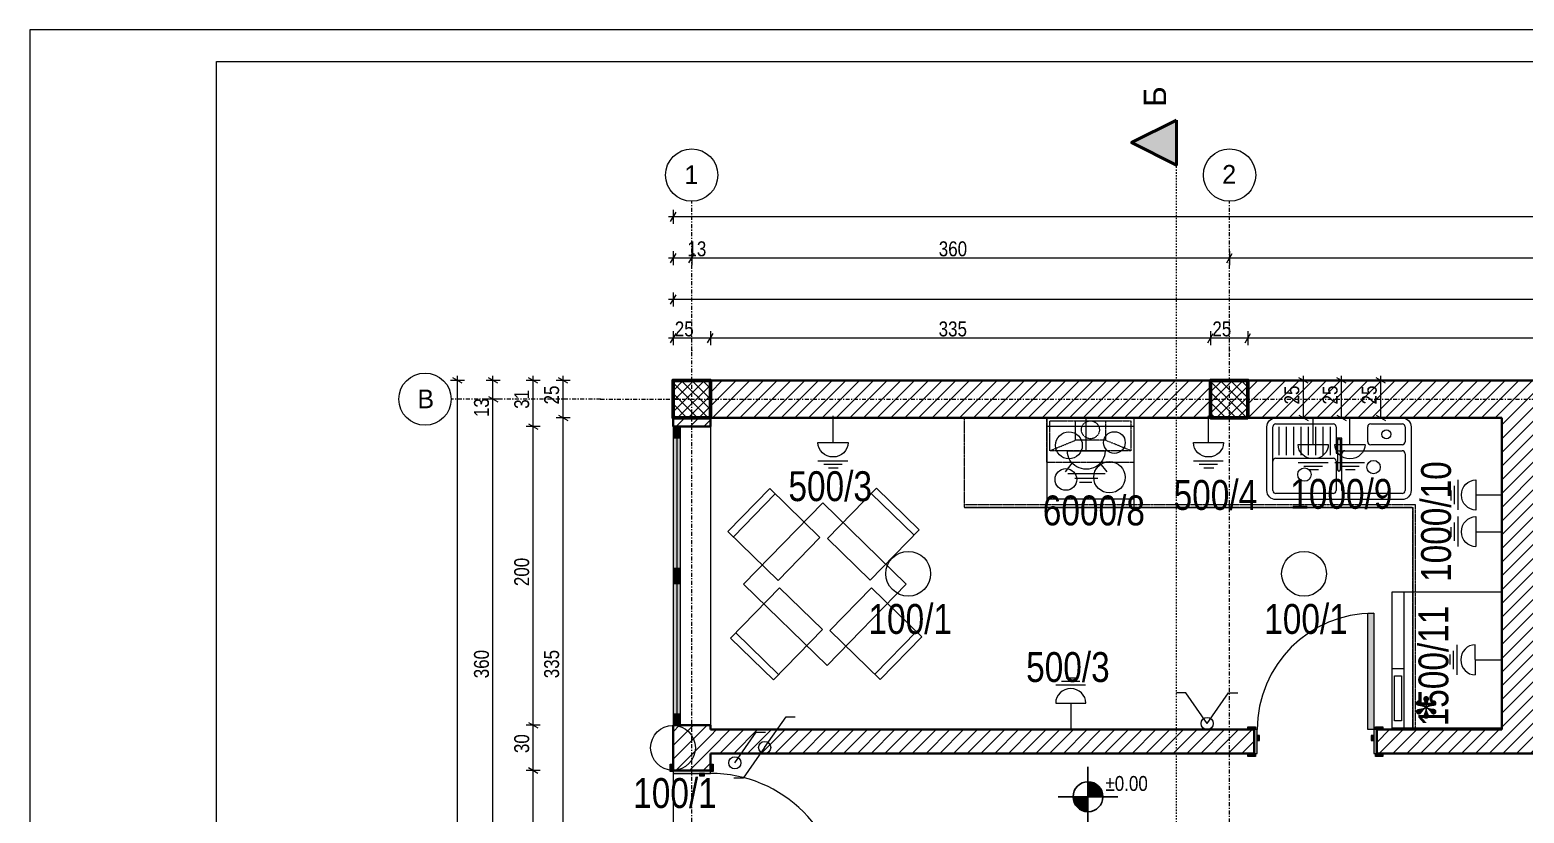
# Model space of a CAD drawing. Header units: millimetres. Extents: x -22688 to 165477, y -34508 to 218425.
# Drawn here: x 5658 to 15659, y 97802 to 103046 of the extents above; entities that cross this region are included whole.
import ezdxf

# ---------------------------------------------------------------- set-up
doc = ezdxf.new("R2010")
doc.units = ezdxf.units.MM
doc.header["$MEASUREMENT"] = 0
for name, pattern in [('- Двойно прекъснати линии', [1093.611073, 529.166651, -211.666656, 141.111112, -211.666656]), ('- Прекъснати линия', [211.666667, 105.833333, -105.833333]), ('Dashed', [423.333333, 211.666667, -211.666667]), ('Скрита линия (1)', [317.5, 211.666667, -105.833333])]:
    doc.linetypes.add(name, pattern=pattern)
for name, color, linetype in [('1 _ Плочи - Основни.Structural - Bearing', 7, 'Continuous'), ('4 _ - Фрагмент - Чертежи.2D Elements', 7, 'Continuous'), ('6 _ - Конструктивни оси.Dimensioning', 7, 'Continuous'), ('6 _ - Размери - Нива.Dimensioning', 7, 'Continuous'), ('7 _ - Основни елементи.2D Elements', 7, 'Continuous'), ('ELEKTRIKA', 24, 'Continuous'), ('Marker - Section', 7, 'Continuous'), ('Structural - Bearing', 7, 'Continuous')]:
    doc.layers.add(name, color=color, linetype=linetype)
doc.layers.add('3 _ - Обзавеждане - Вътрешно.Furniture', color=7, linetype='Continuous', true_color=0x6b6157)
doc.layers.add('6 _ - Размери - Основни.Dimensioning', color=7, linetype='Continuous', true_color=0x7a7a7a)
doc.layers.add('GROMOBRAN', color=5, linetype='Continuous', lineweight=35)
doc.layers.add('hatch', color=7, linetype='Continuous', lineweight=9, true_color=0x7a7a7a)
doc.layers.add('New_MEP - Electrical_Pen_No__4', color=7, linetype='Continuous', lineweight=20, true_color=0x029e21)
doc.styles.add('GENERATED_STYLE_3', font='GOTHICB.TTF')
doc.styles.add('GENERATED_STYLE_6', font='Cambria Math.ttf')
doc.styles.add('GENERATED_STYLE_7', font='GOTHICBI.TTF')
doc.styles.add('KIRILICA', font='MCSWIS.TTF', dxfattribs={"width": 0.8, "height": 20})
pattern_1 = [(45, (-46897.83, 95813.185), (-45.961934, 45.961934), [])]
pattern_2 = [(45, (-46897.833, 95813.185), (-35.355335, 35.355335), []), (135, (-46897.833, 95813.185), (35.355335, 35.355335), [])]

# ---------------------------------------------------------------- blocks, each defined once
blk = doc.blocks.new('fridge')
at = {"layer": 'ELEKTRIKA'}
for p, q in [((182600, 78234), (182600, 78433)), ((182553, 78304), (182553, 78370)), ((182576, 78273), (182576, 78396)), ((182721, 78335), (182899, 78335))]:
    blk.add_line(p, q, dxfattribs=at)
at = {"layer": 'ELEKTRIKA', "color": 1}
blk.add_line((182722, 78234), (182721, 78435), dxfattribs=at)
blk.add_ellipse((182721, 78335), major_axis=(0, -101), ratio=0.960784, start_param=3.141593, end_param=6.283185, dxfattribs=at)
at = {"layer": 'New_MEP - Electrical_Pen_No__4', "linetype": 'Continuous', "lineweight": 20}
blk.add_line((182599, 78235), (182599, 78435), dxfattribs=at)
blk = doc.blocks.new('oven')
at = {"layer": 'ELEKTRIKA'}
for p, q in [((180624, 75824), (180470, 75824)), ((180585, 75852), (180502, 75852)), ((180407, 75781), (180453, 75722)), ((180673, 75794), (180423, 75794)), ((180687, 75781), (180641, 75722)), ((180547, 75642), (180547, 75419))]:
    blk.add_line(p, q, dxfattribs=at)
at = {"layer": 'ELEKTRIKA', "color": 1}
blk.add_line((180673, 75642), (180421, 75642), dxfattribs=at)
blk.add_ellipse((180547, 75642), major_axis=(126, 0), ratio=0.960784, start_param=0, end_param=3.141593, dxfattribs=at)
blk = doc.blocks.new('A$Ce17946d6')
at = {"layer": 'ELEKTRIKA'}
for p, q in [((241, 612), (241, 489)), ((265, 651), (265, 451)), ((219, 580), (219, 514)), ((387, 550), (565, 550)), ((265, 405), (265, 206)), ((219, 335), (219, 269)), ((241, 366), (241, 243)), ((387, 304), (565, 304))]:
    blk.add_line(p, q, dxfattribs=at)
at = {"layer": 'ELEKTRIKA', "color": 1}
for p, q in [((387, 651), (387, 449)), ((387, 405), (387, 204))]:
    blk.add_line(p, q, dxfattribs=at)
at = {"layer": 'ELEKTRIKA', "color": 1, "extrusion": (0, 0, -1)}
for centre in [(387, 550), (387, 304)]:
    blk.add_ellipse(centre, major_axis=(0, 101), ratio=0.960784, start_param=3.141593, end_param=6.283185, dxfattribs=at)
blk = doc.blocks.new('ednofazna 500ka')
at = {"layer": 'ELEKTRIKA', "color": 1}
for p, q in [((90560, 116914), (90560, 116715)), ((90682, 116914), (90682, 116713)), ((90513, 116844), (90513, 116778)), ((90536, 116875), (90536, 116752)), ((90682, 116813), (90860, 116813))]:
    blk.add_line(p, q, dxfattribs=at)
at = {"layer": 'ELEKTRIKA', "color": 1, "extrusion": (0, 0, -1)}
blk.add_ellipse((90682, 116813), major_axis=(0, 101), ratio=0.960784, start_param=3.141593, end_param=6.283185, dxfattribs=at)
blk = doc.blocks.new('prekidac dvoen')
at = {"layer": 'ELEKTRIKA', "color": 14, "linetype": 'Continuous', "ltscale": 0.25}
for points in [[(93214, 135438), (93071, 135643), (93008, 135643)], [(93214, 135438), (93357, 135643), (93420, 135643)]]:
    blk.add_lwpolyline(points, dxfattribs=at)
blk.add_circle((93214, 135438), 40.6, dxfattribs=at)
blk = doc.blocks.new('skali')
at = {"layer": 'ELEKTRIKA', "color": 30, "linetype": 'Continuous', "ltscale": 0.25}
for points in [[(90754, 114237), (90897, 114442), (90959, 114442)], [(90754, 114237), (90610, 114032), (90548, 114032)]]:
    blk.add_lwpolyline(points, dxfattribs=at)
blk.add_circle((90754, 114237), 40.6, dxfattribs=at)
blk = doc.blocks.new('prekidac')
at = {"layer": 'ELEKTRIKA', "color": 30, "linetype": 'Continuous', "ltscale": 0.25}
blk.add_lwpolyline([(92607, 132570), (92750, 132775), (92813, 132775)], dxfattribs=at)
blk.add_circle((92607, 132570), 40.6, dxfattribs=at)

msp = doc.modelspace()

# ---------------------------------------------------------------- hatches: boundary and pattern name
at = {"layer": '6 _ - Размери - Нива.Dimensioning', "linetype": 'Continuous', "lineweight": 50}
for points in [[(12739.9, 97912.1), (12839.9, 97912.1), (12832.3, 97950.4), (12810.6, 97982.8), (12778.2, 98004.5), (12739.9, 98012.1)], [(12739.9, 97912.1), (12639.9, 97912.1), (12647.5, 97873.9), (12669.2, 97841.4), (12701.7, 97819.7), (12739.9, 97812.1)]]:
    msp.add_hatch(color=256, dxfattribs=at).paths.add_polyline_path(points)
at = {"layer": 'hatch', "linetype": 'Continuous', "lineweight": 9}
h = msp.add_hatch(dxfattribs=at)
h.set_pattern_fill('1_БЕТОН_СГЛОБЯЕМИ_ЕЛЕМЕН_E7', color=256, scale=0.5, style=0, pattern_type=2)
h.set_pattern_definition(pattern_2)
h.paths.add_polyline_path([(10212.5, 100448.8), (10212.5, 100698.8), (9962.5, 100698.8), (9962.5, 100448.8)])
h = msp.add_hatch(dxfattribs=at)
h.set_pattern_fill('COMMON_BRICK_0001', color=256, scale=0.5, style=0, pattern_type=2)
h.set_pattern_definition(pattern_1)
h.paths.add_polyline_path([(10212.5, 100698.8), (10212.5, 100448.8), (13560.2, 100448.8), (13560.2, 100698.8)])
h = msp.add_hatch(dxfattribs=at)
h.set_pattern_fill('1_БЕТОН_СГЛОБЯЕМИ_ЕЛЕМЕН_E7', color=256, scale=0.5, style=0, pattern_type=2)
h.set_pattern_definition(pattern_2)
h.paths.add_polyline_path([(13810.2, 100448.8), (13810.2, 100698.8), (13560.2, 100698.8), (13560.2, 100448.8)])
h = msp.add_hatch(dxfattribs=at)
h.set_pattern_fill('COMMON_BRICK_0001', color=256, scale=0.5, style=0, pattern_type=2)
h.set_pattern_definition(pattern_1)
h.paths.add_polyline_path([(13810.2, 100698.8), (13810.2, 100448.8), (15510.2, 100448.8), (15510.2, 100698.8)])
h = msp.add_hatch(dxfattribs=at)
h.set_pattern_fill('COMMON_BRICK_0001', color=256, scale=0.5, style=0, pattern_type=2)
h.set_pattern_definition(pattern_1)
h.paths.add_polyline_path([(15760.2, 98361.3), (15760.2, 100698.8), (15510.2, 100698.8), (15510.2, 98361.3)])
h = msp.add_hatch(dxfattribs=at)
h.set_pattern_fill('COMMON_BRICK_0001', color=256, scale=0.5, style=0, pattern_type=2)
h.set_pattern_definition(pattern_1)
h.paths.add_polyline_path([(10212.5, 100448.8), (9962.5, 100448.8), (9962.5, 100390.7), (10212.5, 100390.7)])
at = {"layer": 'hatch', "linetype": 'Continuous', "lineweight": 9, "true_color": 0xdedede}
for points in [[(9962.5, 100390.7), (9962.5, 100315.7), (10012.5, 100315.7), (10012.5, 100390.7)], [(9962.5, 100315.7), (9962.5, 99440.7), (10012.5, 99440.7), (10012.5, 100315.7)], [(10012.5, 99390.7), (10012.5, 99440.7), (9962.5, 99440.7), (9962.5, 99390.7)], [(9962.5, 99390.7), (9962.5, 99340.7), (10012.5, 99340.7), (10012.5, 99390.7)], [(9962.5, 99340.7), (9962.5, 98465.7), (10012.5, 98465.7), (10012.5, 99340.7)], [(14652.2, 99141.3), (14612.2, 99141.3), (14612.2, 98361.3), (14652.2, 98361.3)], [(10012.5, 98390.7), (10012.5, 98465.7), (9962.5, 98465.7), (9962.5, 98390.7)], [(13860.2, 98361.3), (13860.2, 98380.3), (13810.2, 98380.3), (13810.2, 98361.3)], [(13872.2, 98201.3), (13872.2, 98361.3), (13852.2, 98361.3), (13852.2, 98201.3)], [(13872.2, 98289.3), (13888.2, 98289.3), (13888.2, 98321.3), (13872.2, 98321.3)], [(14652.2, 98321.3), (14636.2, 98321.3), (14636.2, 98289.3), (14652.2, 98289.3)], [(14672.2, 98201.3), (14672.2, 98361.3), (14652.2, 98361.3), (14652.2, 98201.3)], [(14664.2, 98380.3), (14664.2, 98361.3), (14714.2, 98361.3), (14714.2, 98380.3)], [(9943.5, 98080.8), (9962.5, 98080.8), (9962.5, 98130.8), (9943.5, 98130.8)], [(10212.5, 98080.8), (10231.5, 98080.8), (10231.5, 98130.8), (10212.5, 98130.8)], [(13860.2, 98182.3), (13860.2, 98201.3), (13810.2, 98201.3), (13810.2, 98182.3)], [(14664.2, 98201.3), (14664.2, 98182.3), (14714.2, 98182.3), (14714.2, 98201.3)], [(9962.5, 98068.8), (10212.5, 98068.8), (10212.5, 98088.8), (9962.5, 98088.8)], [(10140.5, 98068.8), (10140.5, 98052.8), (10172.5, 98052.8), (10172.5, 98068.8)]]:
    msp.add_hatch(color=254, dxfattribs=at).paths.add_polyline_path(points)
at = {"layer": 'hatch', "linetype": 'Continuous', "lineweight": 9}
h = msp.add_hatch(dxfattribs=at)
h.set_pattern_fill('COMMON_BRICK_0001', color=256, scale=0.5, style=0, pattern_type=2)
h.set_pattern_definition(pattern_1)
h.paths.add_polyline_path([(10212.5, 98390.7), (9962.5, 98390.7), (9962.5, 98088.8), (10212.5, 98088.8)])
h = msp.add_hatch(dxfattribs=at)
h.set_pattern_fill('COMMON_BRICK_0001', color=256, scale=0.5, style=0, pattern_type=2)
h.set_pattern_definition(pattern_1)
h.paths.add_polyline_path([(10212.5, 98201.3), (13852.2, 98201.3), (13852.2, 98361.3), (10212.5, 98361.3)])
h = msp.add_hatch(dxfattribs=at)
h.set_pattern_fill('COMMON_BRICK_0001', color=256, scale=0.5, style=0, pattern_type=2)
h.set_pattern_definition(pattern_1)
h.paths.add_polyline_path([(14672.2, 98361.3), (14672.2, 98201.3), (15880.2, 98201.3), (15880.2, 98361.3)])
at = {"layer": 'Marker - Section', "linetype": 'Continuous', "lineweight": 50}
msp.add_hatch(color=256, dxfattribs=at).paths.add_polyline_path([(13331.3, 102440.9), (13031.3, 102290.9), (13331.3, 102140.9)])

# ---------------------------------------------------------------- linework, layer by layer
at = {"layer": '1 _ Плочи - Основни.Structural - Bearing', "linetype": 'Continuous', "lineweight": 20, "ltscale": 0.01, "flags": 128}
msp.add_lwpolyline([(21962.5, 93798.8), (23762.5, 93798.8), (23762.5, 100698.8), (21962.5, 100698.8), (9962.5, 100698.8), (9962.5, 93798.8)], close=True, dxfattribs=at)
at = {"layer": '3 _ - Обзавеждане - Вътрешно.Furniture', "linetype": 'Скрита линия (1)', "lineweight": 20, "ltscale": 0.01}
for p, q in [((11910.4, 100448.8), (11910.4, 99850.8)), ((15510.2, 100448.8), (11910.4, 100448.8)), ((15510.2, 98371.3), (15510.2, 100448.8)), ((11910.4, 99868.8), (14930.2, 99868.8)), ((11910.4, 99850.8), (14912.2, 99850.8)), ((14912.2, 99850.8), (14912.2, 98371.3)), ((14930.2, 99868.8), (14930.2, 98371.3)), ((14912.2, 98371.3), (15510.2, 98371.3))]:
    msp.add_line(p, q, dxfattribs=at)
at = {"layer": '3 _ - Обзавеждане - Вътрешно.Furniture', "linetype": 'Continuous', "lineweight": 20, "ltscale": 0.01}
for p, q in [((15510.2, 100448.8), (11913.2, 100448.8)), ((13997.4, 100408.8), (14188.6, 100408.8)), ((14188.6, 100408.8), (14379.8, 100408.8)), ((14632.2, 100408.8), (14737.2, 100408.8)), ((14737.2, 100408.8), (14842.2, 100408.8)), ((15510.2, 98373), (15510.2, 100448.8)), ((13977.4, 99961.8), (13977.4, 100388.8)), ((14017.4, 100388.8), (14017.4, 100198.8)), ((14066.3, 100388.8), (14066.3, 100198.8)), ((14115.2, 100388.8), (14115.2, 100198.8)), ((14164.2, 100388.8), (14164.2, 100198.8)), ((14213.1, 100388.8), (14213.1, 100198.8)), ((14262, 100388.8), (14262, 100198.8)), ((14310.9, 100388.8), (14310.9, 100198.8)), ((14359.8, 100388.8), (14359.8, 100198.8)), ((14399.8, 100388.8), (14399.8, 100248.8)), ((14612.2, 100288.8), (14612.2, 100388.8)), ((14862.2, 100388.8), (14862.2, 100288.8)), ((14419.8, 100228.8), (14499.8, 100228.8)), ((14439.8, 99961.8), (14439.8, 100208.8)), ((14459.8, 100228.8), (14651, 100228.8)), ((14842.2, 100268.8), (14632.2, 100268.8)), ((14651, 100228.8), (14842.2, 100228.8)), ((14862.2, 100208.8), (14862.2, 99961.8)), ((13977.4, 99961.8), (13977.4, 100158.8)), ((13997.4, 100178.8), (14188.6, 100178.8)), ((14188.6, 100178.8), (14379.8, 100178.8)), ((14399.8, 100158.8), (14399.8, 99961.8)), ((10366.3, 99653.2), (10645.2, 99939.8)), ((11289.1, 99941.2), (11575.8, 99662.2)), ((14379.8, 99941.8), (13997.4, 99941.8)), ((14842.2, 99941.8), (14459.8, 99941.8)), ((11913.2, 99848.8), (14914.5, 99848.8)), ((14914.5, 99848.8), (14914.5, 98373)), ((14855.2, 98371.3), (14855.2, 99284.3)), ((10382.3, 99009.5), (10669, 98730.5)), ((11591.8, 99018.5), (11312.9, 98731.9)), ((14775.2, 98771.3), (14855.2, 98771.3)), ((14791.2, 98421.3), (14791.2, 98721.3)), ((14791.2, 98721.3), (14839.2, 98721.3)), ((14839.2, 98721.3), (14839.2, 98421.3)), ((14839.2, 98421.3), (14791.2, 98421.3))]:
    msp.add_line(p, q, dxfattribs=at)
at = {"layer": '3 _ - Обзавеждане - Вътрешно.Furniture', "linetype": 'Dashed', "lineweight": 20, "ltscale": 0.01}
for p, q in [((12485.2, 100228.8), (12485.2, 100428.8)), ((12485.2, 100428.8), (13027, 100428.8)), ((12656.1, 100428.8), (12856.1, 100428.8)), ((12656.1, 100298.8), (12656.1, 100428.8)), ((12856.1, 100428.8), (12856.1, 100298.8)), ((13027, 100428.8), (13027, 100228.8)), ((12485.2, 100228.8), (12656.1, 100298.8)), ((13027, 100228.8), (12485.2, 100228.8)), ((12856.1, 100298.8), (12656.1, 100298.8)), ((13027, 100228.8), (12856.1, 100298.8))]:
    msp.add_line(p, q, dxfattribs=at)
at = {"layer": '3 _ - Обзавеждане - Вътрешно.Furniture', "linetype": 'Dashed', "lineweight": 20, "ltscale": 0.01, "flags": 128}
msp.add_lwpolyline([(13047, 100448.8), (13047, 100148.8), (12465.2, 100148.8), (12465.2, 100448.8)], close=True, dxfattribs=at)
at = {"layer": '3 _ - Обзавеждане - Вътрешно.Furniture', "linetype": 'Continuous', "lineweight": 20, "ltscale": 0.01, "flags": 128}
for points in [[(13047, 99848.8), (12467, 99848.8), (12467, 100448.8), (13047, 100448.8)], [(13047, 99848.8), (12467, 99848.8), (12467, 100448.8), (13047, 100448.8)], [(13047, 99903.8), (12467, 99903.8), (12467, 100393.8), (13047, 100393.8)], [(14400.1, 100211.8), (14410.8, 100211.8), (14410.8, 100246.8), (14400.1, 100246.8)], [(14439.5, 100211.8), (14439.5, 100246.8), (14428.8, 100246.8), (14428.8, 100211.8)], [(10667.2, 99360.3), (10946.2, 99646.9), (10609.4, 99974.7), (10330.4, 99688.1)], [(10996.2, 99640.2), (11282.8, 99361.2), (11610.6, 99698), (11324, 99977)], [(10434.2, 99335.9), (10993.8, 98791.2), (11523.9, 99335.9), (10964.3, 99880.6)], [(10675.3, 99310.5), (10961.9, 99031.5), (10634.1, 98694.7), (10347.5, 98973.7)], [(11290.9, 99311.5), (11011.9, 99024.8), (11348.7, 98697), (11627.7, 98983.6)], [(14775.2, 98371.3), (14775.2, 99284.3), (15510.2, 99284.3), (15510.2, 98371.3)]]:
    msp.add_lwpolyline(points, close=True, dxfattribs=at)
for points in [[(14419.8, 100448.8), (14842.2, 100448.8, -0.4142136), (14902.2, 100388.8), (14902.2, 99961.8, -0.4142136), (14842.2, 99901.8), (13997.4, 99901.8, -0.4142136), (13937.4, 99961.8), (13937.4, 100388.8, -0.4142136), (13997.4, 100448.8)], [(14399.9, 100247.8), (14410.8, 100247.8), (14410.8, 100298.8, -1), (14428.8, 100298.8), (14428.8, 100247.8), (14439.8, 100247.8), (14439.8, 100312.8), (14399.9, 100312.8)], [(14410.8, 100100.9, 1), (14428.8, 100100.9), (14428.8, 100298.8, 1), (14410.8, 100298.8)]]:
    msp.add_lwpolyline(points, format="xyb", close=True, dxfattribs=at)
at = {"layer": '3 _ - Обзавеждане - Вътрешно.Furniture', "linetype": 'Dashed', "lineweight": 20, "ltscale": 0.01}
msp.add_circle((12756.1, 100368.8), 60, dxfattribs=at)
at = {"layer": '3 _ - Обзавеждане - Вътрешно.Furniture', "linetype": 'Continuous', "lineweight": 20, "ltscale": 0.01}
for centre, radius in [((12612, 100264.4), 90), ((12916.5, 100283.5), 72.5), ((14737.2, 100338.8), 30), ((12591.7, 100036.1), 72.5), ((12883.5, 100050.8), 105), ((14188.6, 100068.8), 45), ((14651, 100118.8), 45)]:
    msp.add_circle(centre, radius, dxfattribs=at)
for centre, start, end in [((13997.4, 100388.8), 90, 180), ((14379.8, 100388.8), 0, 90), ((14632.2, 100388.8), 90, 180), ((14842.2, 100388.8), 0, 90), ((14419.8, 100248.8), 180, 270), ((14459.8, 100208.8), 90, 180), ((14632.2, 100288.8), 180, 270), ((14842.2, 100288.8), 270, 0), ((14842.2, 100208.8), 0, 90), ((13997.4, 100158.8), 90, 180), ((14379.8, 100158.8), 0, 90), ((13997.4, 99961.8), 180, 270), ((14379.8, 99961.8), 270, 0), ((14459.8, 99961.8), 180, 270), ((14842.2, 99961.8), 270, 0)]:
    msp.add_arc(centre, 20, start, end, dxfattribs=at)
at = {"layer": '4 _ - Фрагмент - Чертежи.2D Elements', "linetype": 'Continuous', "lineweight": 25, "ltscale": 0.01}
for points in [[(26658.2, 103046), (5658.2, 103046)], [(5658.2, 103046), (5658.2, 88196)]]:
    msp.add_lwpolyline(points, dxfattribs=at)
at = {"layer": '6 _ - Конструктивни оси.Dimensioning', "linetype": '- Двойно прекъснати линии', "lineweight": 13, "ltscale": 0.05}
for p, q in [((10087.5, 100899), (10087.5, 101899)), ((13687.1, 100899), (13687.1, 101899)), ((10087.5, 93425.1), (10087.5, 100899)), ((13687.1, 93474.5), (13687.1, 100899)), ((9477.7, 100573.8), (8477.7, 100573.8)), ((9477.7, 100573.8), (24163.2, 100573.8))]:
    msp.add_line(p, q, dxfattribs=at)
at = {"layer": '6 _ - Конструктивни оси.Dimensioning', "linetype": 'Continuous', "lineweight": 25, "ltscale": 0.01}
for centre in [(10087.5, 102074), (13687.1, 102074), (8302.7, 100573.8)]:
    msp.add_circle(centre, 175, dxfattribs=at)
at = {"layer": '6 _ - Конструктивни оси.Dimensioning', "linetype": '- Двойно прекъснати линии', "lineweight": 13, "ltscale": 0.01}
for p in [(10087.5, 100899), (10087.5, 100899), (13687.1, 100899), (13687.1, 100899), (9477.7, 100573.8), (9477.7, 100573.8)]:
    msp.add_point(p, dxfattribs=at)
at = {"layer": '6 _ - Размери - Нива.Dimensioning', "linetype": 'Continuous', "lineweight": 30, "ltscale": 0.01}
for p, q in [((12739.9, 97712.1), (12739.9, 98112.1)), ((12539.9, 97912.1), (12939.9, 97912.1))]:
    msp.add_line(p, q, dxfattribs=at)
msp.add_circle((12739.9, 97912.1), 100, dxfattribs=at)
at = {"layer": '6 _ - Размери - Основни.Dimensioning', "linetype": 'Continuous', "lineweight": 20, "ltscale": 0.01}
for p, q in [((9980.5, 101826.5), (9944.4, 101764)), ((9962.5, 101842.1), (9962.5, 101748.4)), ((9962.5, 101795.2), (9931.9, 101795.2)), ((23762.5, 101795.2), (9962.5, 101795.2)), ((9962.5, 101518.5), (9931.9, 101518.5)), ((9980.5, 101549.8), (9944.4, 101487.3)), ((9962.5, 101565.4), (9962.5, 101471.6)), ((10087.5, 101518.5), (9962.5, 101518.5)), ((10069.4, 101487.3), (10105.5, 101549.8)), ((10087.5, 101565.4), (10087.5, 101471.6)), ((13687.1, 101518.5), (10087.5, 101518.5)), ((13669.1, 101487.3), (13705.2, 101549.8)), ((13687.1, 101565.4), (13687.1, 101471.6)), ((18837.1, 101518.5), (13687.1, 101518.5)), ((9962.5, 101241.8), (9931.9, 101241.8)), ((9980.5, 101273), (9944.4, 101210.5)), ((9962.5, 101288.7), (9962.5, 101194.9)), ((21962.5, 101241.8), (9962.5, 101241.8)), ((9980.5, 101013.6), (9944.4, 100951.1)), ((9962.5, 101029.2), (9962.5, 100935.5)), ((10194.4, 100951.1), (10230.5, 101013.6)), ((10212.5, 101029.2), (10212.5, 100935.5)), ((13542.1, 100951.1), (13578.2, 101013.6)), ((13560.2, 101029.2), (13560.2, 100935.5)), ((13792.1, 100951.1), (13828.2, 101013.6)), ((13810.2, 101029.2), (13810.2, 100935.5)), ((9962.5, 100982.4), (9931.9, 100982.4)), ((10212.5, 100982.4), (9962.5, 100982.4)), ((13560.2, 100982.4), (10212.5, 100982.4)), ((13810.2, 100982.4), (13560.2, 100982.4)), ((18712.5, 100982.4), (13810.2, 100982.4)), ((8551.7, 100680.7), (8489.2, 100716.8)), ((8520.5, 100698.8), (8520.5, 100729.3)), ((8789, 100680.7), (8726.5, 100716.8)), ((8757.7, 100698.8), (8757.7, 100729.3)), ((9058.2, 100680.7), (8995.7, 100716.8)), ((9027, 100698.8), (9027, 100729.3)), ((9258.4, 100680.7), (9195.9, 100716.8)), ((9227.1, 100698.8), (9227.1, 100729.3)), ((14212.6, 100680.7), (14150.1, 100716.8)), ((14181.4, 100698.8), (14181.4, 100729.3)), ((14468.9, 100680.7), (14406.4, 100716.8)), ((14437.6, 100698.8), (14437.6, 100729.3)), ((14730.7, 100680.7), (14668.2, 100716.8)), ((14699.4, 100698.8), (14699.4, 100729.3)), ((8567.4, 100698.8), (8473.6, 100698.8)), ((8520.5, 93798.8), (8520.5, 100698.8)), ((8804.6, 100698.8), (8710.9, 100698.8)), ((8757.7, 100573.8), (8757.7, 100698.8)), ((9073.8, 100698.8), (8980.1, 100698.8)), ((9027, 100390.7), (9027, 100698.8)), ((9274, 100698.8), (9180.3, 100698.8)), ((9227.1, 100448.8), (9227.1, 100698.8)), ((14228.2, 100698.8), (14134.5, 100698.8)), ((14181.4, 100448.8), (14181.4, 100698.8)), ((14484.5, 100698.8), (14390.8, 100698.8)), ((14437.6, 100448.8), (14437.6, 100698.8)), ((14746.3, 100698.8), (14652.5, 100698.8)), ((14699.4, 100448.8), (14699.4, 100698.8)), ((8804.6, 100573.8), (8710.9, 100573.8)), ((8726.5, 100591.8), (8789, 100555.7)), ((8757.7, 96973.8), (8757.7, 100573.8)), ((8995.7, 100408.8), (9058.2, 100372.7)), ((9274, 100448.8), (9180.3, 100448.8)), ((9195.9, 100466.8), (9258.4, 100430.7)), ((9227.1, 97098.8), (9227.1, 100448.8)), ((14228.2, 100448.8), (14134.5, 100448.8)), ((14150.1, 100466.8), (14212.6, 100430.7)), ((14484.5, 100448.8), (14390.8, 100448.8)), ((14406.4, 100466.8), (14468.9, 100430.7)), ((14746.3, 100448.8), (14652.5, 100448.8)), ((14668.2, 100466.8), (14730.7, 100430.7)), ((9073.8, 100390.7), (8980.1, 100390.7)), ((9027, 98390.7), (9027, 100390.7)), ((8995.7, 98408.8), (9058.2, 98372.7)), ((9073.8, 98390.7), (8980.1, 98390.7)), ((9027, 98088.8), (9027, 98390.7)), ((8995.7, 98106.8), (9058.2, 98070.7)), ((9073.8, 98088.8), (8980.1, 98088.8)), ((9027, 97168.8), (9027, 98088.8))]:
    msp.add_line(p, q, dxfattribs=at)
at = {"layer": '7 _ - Основни елементи.2D Elements', "linetype": 'Continuous', "lineweight": 20, "ltscale": 0.8, "flags": 128}
msp.add_lwpolyline([(6908.2, 102834.1), (26405.5, 102834.1), (26405.5, 88411.6), (6908.2, 88411.6)], close=True, dxfattribs=at)
at = {"layer": 'ELEKTRIKA', "color": 1}
for centre in [(11536.9, 99405), (14185.7, 99405), (9962.5, 98239.7)]:
    msp.add_circle(centre, 150, dxfattribs=at)
at = {"layer": 'Marker - Section', "linetype": '- Прекъснати линия', "lineweight": 20, "ltscale": 0.09}
msp.add_line((13331.3, 91929.7), (13331.3, 102440.9), dxfattribs=at)
at = {"layer": 'Marker - Section', "linetype": 'Continuous', "lineweight": 50, "ltscale": 0.01, "flags": 128}
msp.add_lwpolyline([(13331.3, 102440.9), (13331.3, 102140.9), (13031.3, 102290.9)], close=True, dxfattribs=at)
at = {"layer": 'Structural - Bearing', "linetype": 'Continuous', "lineweight": 40, "ltscale": 0.01}
for p, q in [((9962.5, 100390.7), (10012.5, 100390.7)), ((9962.5, 100390.7), (10012.5, 100390.7)), ((9962.5, 100390.7), (10012.5, 100390.7)), ((10012.5, 100390.7), (10212.5, 100390.7)), ((10012.5, 100390.7), (10212.5, 100390.7)), ((9962.5, 98390.7), (10012.5, 98390.7)), ((9962.5, 98390.7), (10012.5, 98390.7)), ((9962.5, 98390.7), (10012.5, 98390.7)), ((10012.5, 98390.7), (10212.5, 98390.7)), ((10012.5, 98390.7), (10212.5, 98390.7)), ((13852.2, 98361.3), (13810.2, 98361.3)), ((13852.2, 98361.3), (13810.2, 98361.3)), ((13852.2, 98361.3), (13810.2, 98361.3)), ((13852.2, 98361.3), (13852.2, 98201.3)), ((13852.2, 98361.3), (13852.2, 98201.3)), ((13852.2, 98361.3), (13852.2, 98201.3)), ((14672.2, 98361.3), (14714.2, 98361.3)), ((14672.2, 98361.3), (14672.2, 98201.3)), ((14672.2, 98361.3), (14672.2, 98201.3)), ((14672.2, 98361.3), (14672.2, 98201.3)), ((14672.2, 98361.3), (14714.2, 98361.3)), ((14672.2, 98361.3), (14714.2, 98361.3)), ((9962.5, 98088.8), (9962.5, 98130.8)), ((9962.5, 98088.8), (9962.5, 98130.8)), ((9962.5, 98088.8), (9962.5, 98130.8)), ((10212.5, 98088.8), (10212.5, 98130.8)), ((10212.5, 98088.8), (10212.5, 98130.8)), ((10212.5, 98088.8), (10212.5, 98130.8)), ((13852.2, 98201.3), (13810.2, 98201.3)), ((13852.2, 98201.3), (13810.2, 98201.3)), ((13852.2, 98201.3), (13810.2, 98201.3)), ((14672.2, 98201.3), (14714.2, 98201.3)), ((14672.2, 98201.3), (14714.2, 98201.3)), ((14672.2, 98201.3), (14714.2, 98201.3)), ((10212.5, 98088.8), (9962.5, 98088.8)), ((10212.5, 98088.8), (9962.5, 98088.8)), ((10212.5, 98088.8), (9962.5, 98088.8))]:
    msp.add_line(p, q, dxfattribs=at)
at = {"layer": 'Structural - Bearing', "linetype": 'Continuous', "lineweight": 20, "ltscale": 0.01}
for p, q in [((9962.5, 100390.7), (9962.5, 98390.7)), ((9962.5, 100315.7), (9962.5, 99440.7)), ((9987.5, 100315.7), (9987.5, 99440.7)), ((10012.5, 99440.7), (10012.5, 100315.7)), ((10212.5, 100390.7), (10212.5, 98390.7)), ((9962.5, 99340.7), (9962.5, 98465.7)), ((9987.5, 99340.7), (9987.5, 98465.7)), ((10012.5, 98465.7), (10012.5, 99340.7))]:
    msp.add_line(p, q, dxfattribs=at)
at = {"layer": 'Structural - Bearing', "linetype": 'Continuous', "lineweight": 15, "ltscale": 0.01}
for p, q in [((9962.5, 100390.7), (9962.5, 100315.7)), ((9962.5, 100315.7), (10012.5, 100315.7)), ((10012.5, 100315.7), (10012.5, 100390.7)), ((10012.5, 99440.7), (9962.5, 99440.7)), ((9962.5, 99440.7), (9962.5, 99390.7)), ((10012.5, 99390.7), (10012.5, 99440.7)), ((9962.5, 99390.7), (9962.5, 99340.7)), ((9962.5, 99340.7), (10012.5, 99340.7)), ((10012.5, 99340.7), (10012.5, 99390.7)), ((14612.2, 98361.3), (14612.2, 99141.3)), ((14612.2, 99141.3), (14652.2, 99141.3)), ((14652.2, 99141.3), (14652.2, 98361.3)), ((10012.5, 98465.7), (9962.5, 98465.7)), ((9962.5, 98465.7), (9962.5, 98390.7)), ((10012.5, 98390.7), (10012.5, 98465.7)), ((13872.2, 98361.3), (13852.2, 98361.3)), ((13852.2, 98361.3), (13852.2, 98201.3)), ((13872.2, 98201.3), (13872.2, 98361.3)), ((13888.2, 98321.3), (13872.2, 98321.3)), ((13872.2, 98321.3), (13872.2, 98289.3)), ((13888.2, 98289.3), (13888.2, 98321.3)), ((14652.2, 98361.3), (14612.2, 98361.3)), ((14652.2, 98321.3), (14636.2, 98321.3)), ((14636.2, 98321.3), (14636.2, 98289.3)), ((14672.2, 98361.3), (14652.2, 98361.3)), ((14652.2, 98361.3), (14652.2, 98201.3)), ((14652.2, 98289.3), (14652.2, 98321.3)), ((14672.2, 98201.3), (14672.2, 98361.3)), ((13872.2, 98289.3), (13888.2, 98289.3)), ((14636.2, 98289.3), (14652.2, 98289.3)), ((13852.2, 98201.3), (13872.2, 98201.3)), ((14652.2, 98201.3), (14672.2, 98201.3)), ((10212.5, 98088.8), (9962.5, 98088.8)), ((9962.5, 98088.8), (9962.5, 98068.8)), ((9962.5, 98068.8), (10212.5, 98068.8)), ((10140.5, 98068.8), (10140.5, 98052.8)), ((10172.5, 98068.8), (10140.5, 98068.8)), ((10140.5, 98052.8), (10172.5, 98052.8)), ((10172.5, 98052.8), (10172.5, 98068.8)), ((10212.5, 98068.8), (10212.5, 98088.8))]:
    msp.add_line(p, q, dxfattribs=at)
at = {"layer": 'Structural - Bearing', "linetype": 'Continuous', "lineweight": 18, "ltscale": 0.01}
for p, q in [((13810.2, 98361.3), (13810.2, 98380.3)), ((13810.2, 98380.3), (13860.2, 98380.3)), ((13860.2, 98361.3), (13810.2, 98361.3)), ((13860.2, 98380.3), (13860.2, 98361.3)), ((14664.2, 98380.3), (14714.2, 98380.3)), ((14664.2, 98361.3), (14664.2, 98380.3)), ((14714.2, 98361.3), (14664.2, 98361.3)), ((14714.2, 98380.3), (14714.2, 98361.3)), ((9943.5, 98080.8), (9943.5, 98130.8)), ((9943.5, 98130.8), (9962.5, 98130.8)), ((9962.5, 98130.8), (9962.5, 98080.8)), ((10212.5, 98080.8), (10212.5, 98130.8)), ((10212.5, 98130.8), (10231.5, 98130.8)), ((10231.5, 98130.8), (10231.5, 98080.8)), ((13810.2, 98182.3), (13810.2, 98201.3)), ((13810.2, 98201.3), (13860.2, 98201.3)), ((13860.2, 98182.3), (13810.2, 98182.3)), ((13860.2, 98201.3), (13860.2, 98182.3)), ((14664.2, 98201.3), (14714.2, 98201.3)), ((14664.2, 98182.3), (14664.2, 98201.3)), ((14714.2, 98182.3), (14664.2, 98182.3)), ((14714.2, 98201.3), (14714.2, 98182.3)), ((9962.5, 98080.8), (9943.5, 98080.8)), ((10231.5, 98080.8), (10212.5, 98080.8))]:
    msp.add_line(p, q, dxfattribs=at)
at = {"layer": 'Structural - Bearing', "linetype": 'Continuous', "lineweight": 60, "ltscale": 0.01, "flags": 128}
for points in [[(10212.5, 100448.8), (10212.5, 100698.8), (9962.5, 100698.8), (9962.5, 100448.8)], [(13810.2, 100448.8), (13810.2, 100698.8), (13560.2, 100698.8), (13560.2, 100448.8)]]:
    msp.add_lwpolyline(points, close=True, dxfattribs=at)
at = {"layer": 'Structural - Bearing', "linetype": 'Continuous', "lineweight": 40, "ltscale": 0.01, "flags": 128}
for points in [[(13560.2, 100698.8), (10212.5, 100698.8)], [(15510.2, 100698.8), (13810.2, 100698.8)], [(15760.2, 100698.8), (15510.2, 100698.8)], [(9962.5, 100448.8), (9962.5, 100390.7)], [(10212.5, 100448.8), (13560.2, 100448.8)], [(10212.5, 100390.7), (10212.5, 100448.8)], [(13810.2, 100448.8), (15510.2, 100448.8)], [(15510.2, 100448.8), (15510.2, 98361.3)], [(9962.5, 98390.7), (9962.5, 98088.8)], [(10212.5, 98361.3), (10212.5, 98390.7)], [(13852.2, 98361.3), (10212.5, 98361.3)], [(15510.2, 98361.3), (14672.2, 98361.3)], [(10212.5, 98088.8), (10212.5, 98201.3)], [(10212.5, 98201.3), (13852.2, 98201.3)], [(14672.2, 98201.3), (15880.2, 98201.3)]]:
    msp.add_lwpolyline(points, dxfattribs=at)
at = {"layer": 'Structural - Bearing', "linetype": 'Continuous', "lineweight": 15, "ltscale": 0.01}
for centre, radius, start, end in [((14652.2, 98361.3), 780, 90, 180), ((10212.5, 97188.8), 880, 0, 90)]:
    msp.add_arc(centre, radius, start, end, dxfattribs=at)

# ---------------------------------------------------------------- block references
at = {"layer": 'ELEKTRIKA', "rotation": 90}
for p in [(127846.8, 9601.8), (130359.2, 9601.8)]:
    msp.add_blockref('ednofazna 500ka', p, dxfattribs=at)
at = {"layer": 'ELEKTRIKA', "xscale": -1, "rotation": 90}
msp.add_blockref('ednofazna 500ka', (129437.6, 189220.8), dxfattribs=at)
at = {"layer": 'ELEKTRIKA'}
for name, p in [('prekidac dvoen', (-79676.7, -37035.9)), ('skali', (-80178.2, -15995.5)), ('prekidac', (-82230.9, -34430.3))]:
    msp.add_blockref(name, p, dxfattribs=at)
at = {"layer": 'GROMOBRAN', "xscale": -1, "rotation": 180}
msp.add_blockref('oven', (-167818.6, 175867.7), dxfattribs=at)
at = {"layer": 'GROMOBRAN', "rotation": 90}
msp.add_blockref('A$Ce17946d6', (14797.4, 99883.9), dxfattribs=at)
at = {"layer": 'GROMOBRAN'}
for name, p in [('A$Ce17946d6', (14949.7, 99382.3)), ('fridge', (-167389, 20493.8))]:
    msp.add_blockref(name, p, dxfattribs=at)

# ---------------------------------------------------------------- texts
at = {"layer": '3 _ - Обзавеждане - Вътрешно.Furniture', "color": 254, "linetype": 'Continuous', "lineweight": 0, "true_color": 0xdedede, "insert": (15101.4, 98621.7), "char_height": 350, "attachment_point": 6, "rotation": 90, "style": 'GENERATED_STYLE_7'}
msp.add_mtext('\\A1;{\\pqr;\\fCambria Math|b0|i0|c186|p18;*}', dxfattribs=at)
at = {"layer": '6 _ - Конструктивни оси.Dimensioning', "linetype": 'Continuous', "lineweight": 13, "char_height": 125, "attachment_point": 1, "style": 'GENERATED_STYLE_6'}
for s, insert in [('\\A1;{\\pql;\\pt0;\\fCentury Gothic|b0|i0|c0|p34;1}', (10038.6, 102138.3)), ('\\A1;{\\pql;\\pt0;\\fCentury Gothic|b0|i0|c0|p34;2}', (13638.3, 102141.5)), ('\\A1;{\\pql;\\pt0;\\fCentury Gothic|b0|i0|c0|p34;В}', (8252.1, 100638))]:
    msp.add_mtext(s, dxfattribs=dict(at, insert=insert))
at = {"layer": '6 _ - Размери - Нива.Dimensioning', "linetype": 'Continuous', "lineweight": 35, "insert": (12856.6, 97949.6), "char_height": 100, "attachment_point": 7, "style": 'GENERATED_STYLE_6'}
msp.add_mtext('\\A1;{\\W0.850000x;\\pql;\\fCentury Gothic|b0|i0|c0|p34;±0.00}', dxfattribs=at)
at = {"layer": '6 _ - Размери - Основни.Dimensioning', "linetype": 'Continuous', "lineweight": 35, "char_height": 100, "attachment_point": 7, "style": 'GENERATED_STYLE_6'}
for s, insert in [('\\A1;{\\W0.850000x;\\pql;\\fCentury Gothic|b0|i0|c0|p34;13}', (10058.9, 101528.8)), ('\\A1;{\\W0.850000x;\\pql;\\fCentury Gothic|b0|i0|c0|p34;360}', (11741.1, 101528.8)), ('\\A1;{\\W0.850000x;\\pql;\\fCentury Gothic|b0|i0|c0|p34;25}', (9974.5, 100992.6)), ('\\A1;{\\W0.850000x;\\pql;\\fCentury Gothic|b0|i0|c0|p34;335}', (11740.1, 100992.6)), ('\\A1;{\\W0.850000x;\\pql;\\fCentury Gothic|b0|i0|c0|p34;25}', (13572.2, 100992.6))]:
    msp.add_mtext(s, dxfattribs=dict(at, insert=insert))
at = {"layer": '6 _ - Размери - Основни.Dimensioning', "linetype": 'Continuous', "lineweight": 35, "char_height": 100, "attachment_point": 7, "rotation": 90, "style": 'GENERATED_STYLE_6'}
for s, insert in [('\\A1;{\\W0.850000x;\\pql;\\fCentury Gothic|b0|i0|c0|p34;31}', (9001.1, 100509.4)), ('\\A1;{\\W0.850000x;\\pql;\\fCentury Gothic|b0|i0|c0|p34;25}', (9201.3, 100538.4)), ('\\A1;{\\W0.850000x;\\pql;\\fCentury Gothic|b0|i0|c0|p34;25}', (14155.5, 100538.4)), ('\\A1;{\\W0.850000x;\\pql;\\fCentury Gothic|b0|i0|c0|p34;25}', (14411.8, 100538.4)), ('\\A1;{\\W0.850000x;\\pql;\\fCentury Gothic|b0|i0|c0|p34;25}', (14673.6, 100538.4)), ('\\A1;{\\W0.850000x;\\pql;\\fCentury Gothic|b0|i0|c0|p34;13}', (8731.9, 100453.9)), ('\\A1;{\\W0.850000x;\\pql;\\fCentury Gothic|b0|i0|c0|p34;200}', (9001.1, 99322.2)), ('\\A1;{\\W0.850000x;\\pql;\\fCentury Gothic|b0|i0|c0|p34;360}', (8731.9, 98705.2)), ('\\A1;{\\W0.850000x;\\pql;\\fCentury Gothic|b0|i0|c0|p34;335}', (9201.3, 98705.2)), ('\\A1;{\\W0.850000x;\\pql;\\fCentury Gothic|b0|i0|c0|p34;30}', (9001.1, 98204.4))]:
    msp.add_mtext(s, dxfattribs=dict(at, insert=insert))
at = {"layer": 'ELEKTRIKA', "color": 1, "linetype": 'Continuous', "ltscale": 0.25, "char_height": 200, "width": 883.306, "attachment_point": 3, "rotation": 90, "style": 'KIRILICA'}
for s, insert in [('{\\fArial|b0|i0|c0|p34;1000/10}', (14969.2, 100158)), ('{\\fArial|b0|i0|c0|p34;1500/11}', (14951.9, 99191.3))]:
    msp.add_mtext(s, dxfattribs=dict(at, insert=insert))
at = {"layer": 'ELEKTRIKA', "color": 1, "linetype": 'Continuous', "ltscale": 0.25, "char_height": 200, "style": 'KIRILICA'}
for s, insert, width, attachment_point in [('{\\fArial|b0|i0|c0|p34;500/3}', (11294.3, 100091.2), 883.306, 3), ('{\\fArial|b0|i0|c0|p34;500/4}', (13872.2, 100032.3), 883.306, 3), ('{\\fArial|b0|i0|c0|p34;1000/9}', (14777.3, 100039.6), 883.306, 3), ('{\\fArial|b0|i0|c0|p34;6000/8}', (13120.9, 99929), 883.306, 3), ('{\\fArial|b0|i0|c0|p34;100/1}', (11270.6, 98999.4), 584.474, 7), ('{\\fArial|b0|i0|c0|p34;100/1}', (13919.4, 98999.4), 584.474, 7), ('{\\fArial|b0|i0|c0|p34;500/3}', (12885.1, 98880.5), 883.306, 3), ('{\\fArial|b0|i0|c0|p34;100/1}', (9696.1, 97834.1), 584.474, 7)]:
    msp.add_mtext(s, dxfattribs=dict(at, insert=insert, width=width, attachment_point=attachment_point))
at = {"layer": 'Marker - Section', "linetype": 'Continuous', "lineweight": 50, "insert": (13262.8, 102530.9), "char_height": 150, "attachment_point": 7, "rotation": 90, "style": 'GENERATED_STYLE_3'}
msp.add_mtext('\\A1;{\\fArial|b0|i0|c204|p34;Б}', dxfattribs=at)

doc.saveas('drawing.dxf')
